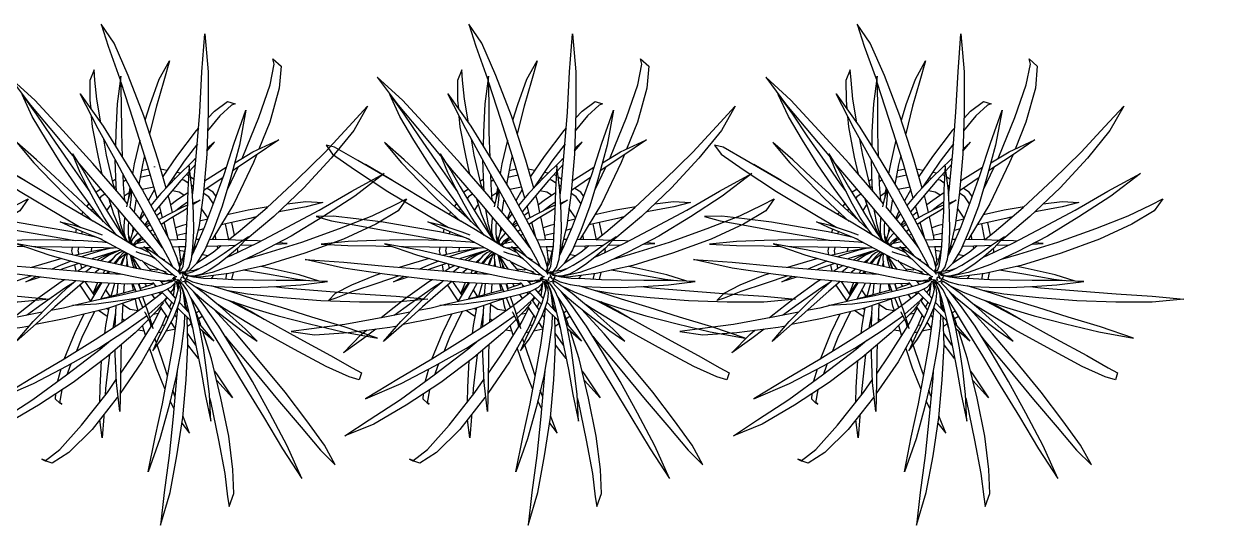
# Model space of a CAD drawing. Header units: millimetres. Extents: x 1531071 to 1560283, y -701792 to -691067.
# Drawn here: x 1547974.9 to 1548165.5, y -697051.8 to -696972.2 of the extents above; entities that cross this region are included whole.
import ezdxf

# ---------------------------------------------------------------- set-up
doc = ezdxf.new("R2010")
doc.units = ezdxf.units.MM
doc.header["$LTSCALE"] = 20
doc.header["$MEASUREMENT"] = 0
doc.linetypes.add('Dot & Dashed', pattern=[670.277762, 352.777767, -176.388884, 0, -141.111112])
doc.layers.add('OXLAR', color=6, linetype='Continuous', lineweight=5)
doc.layers.add('zelen', color=82, linetype='Continuous')

# ---------------------------------------------------------------- blocks, each defined once
blk = doc.blocks.new('z_47')
for p, q in [((0.81, 6.417), (1.156, 6.921)), ((1.156, 6.921), (0.971, 6.335)), ((-1.584, 6.665), (-1.672, 5.658)), ((-1.509, 5.66), (-1.584, 6.665)), ((0.438, 5.562), (0.81, 6.417)), ((0.971, 6.335), (0.659, 5.468)), ((-3.384, 6.003), (-3.602, 5.808)), ((-3.602, 5.808), (-3.552, 5.227)), ((-3.42, 5.86), (-3.384, 6.003)), ((-3.312, 5.308), (-3.42, 5.86)), ((-0.651, 5.947), (-0.502, 5.419)), ((-0.381, 5.461), (-0.651, 5.947)), ((-1.672, 5.658), (-1.67, 4.571)), ((-1.454, 4.588), (-1.509, 5.66)), ((-0.502, 5.419), (-0.304, 4.75)), ((-0.138, 4.796), (-0.381, 5.461)), ((0.026, 4.489), (0.438, 5.562)), ((0.614, 4.807), (0.632, 5.545)), ((0.632, 5.545), (0.728, 4.809)), ((0.659, 5.468), (0.648, 5.433)), ((1.271, 4.929), (1.319, 5.438)), ((1.319, 5.438), (1.343, 5.705)), ((1.343, 5.705), (1.455, 5.431)), ((1.455, 5.431), (1.451, 4.91)), ((2.912, 4.904), (3.575, 5.513)), ((3.575, 5.513), (3.025, 4.778)), ((-3.552, 5.227), (-3.304, 4.326)), ((-3.011, 4.449), (-3.312, 5.308)), ((0.312, 4.396), (0.629, 5.374)), ((-2.184, 4.871), (-2.382, 4.809)), ((-2.382, 4.809), (-2.287, 4.773)), ((-2.287, 4.773), (-1.98, 4.488)), ((-1.838, 4.613), (-2.184, 4.871)), ((-0.01, 4.376), (-0.138, 4.796)), ((0.613, 4.061), (0.614, 4.807)), ((0.728, 4.809), (0.766, 4.056)), ((1.709, 5.075), (1.104, 4.217)), ((1.167, 4.306), (1.271, 4.929)), ((1.237, 4.144), (1.709, 5.075)), ((1.451, 4.91), (1.427, 4.675)), ((2.167, 4.105), (2.912, 4.904)), ((3.025, 4.778), (2.33, 3.948)), ((3.246, 5.054), (2.869, 4.535)), ((2.975, 4.476), (3.246, 5.054)), ((-5.888, 4.746), (-5.521, 4.102)), ((-5.391, 4.214), (-5.888, 4.746)), ((-2.59, 3.405), (-3.011, 4.449)), ((-2.672, 4.641), (-2.498, 3.716)), ((-2.362, 3.765), (-2.672, 4.641)), ((-1.98, 4.488), (-1.655, 4.095)), ((-1.666, 4.433), (-1.838, 4.613)), ((-1.67, 4.571), (-1.636, 3.481)), ((-1.367, 3.52), (-1.454, 4.588)), ((-0.348, 3.321), (0.026, 4.489)), ((-0.304, 4.75), (-0.124, 4.02)), ((1.38, 4.202), (1.408, 4.481)), ((2.869, 4.535), (2.468, 3.934)), ((2.604, 3.848), (2.975, 4.476)), ((-4.762, 3.532), (-5.391, 4.214)), ((-3.304, 4.326), (-3.016, 3.612)), ((-1.42, 4.175), (-1.357, 4.108)), ((-0.054, 3.253), (0.312, 4.396)), ((1.104, 4.217), (0.563, 3.343)), ((0.745, 3.256), (1.237, 4.144)), ((1.229, 3.398), (1.38, 4.202)), ((-5.521, 4.102), (-4.926, 3.371)), ((-3.538, 3.861), (-2.919, 3.431)), ((-2.857, 3.536), (-3.538, 3.861)), ((-1.357, 4.108), (-0.833, 3.42)), ((0.137, 3.849), (0.28, 3.225)), ((0.592, 3.39), (0.613, 4.061)), ((0.766, 4.056), (0.774, 3.684)), ((1.01, 3.455), (1.088, 3.875)), ((1.372, 3.233), (2.167, 4.105)), ((2.33, 3.948), (1.867, 3.39)), ((2.468, 3.934), (2.032, 3.311)), ((2.196, 3.192), (2.604, 3.848)), ((-4.014, 2.8), (-4.762, 3.532)), ((-2.374, 3.252), (-2.857, 3.536)), ((-2.498, 3.716), (-2.271, 2.866)), ((-2.092, 2.939), (-2.362, 3.765)), ((-1.84, 3.792), (-1.64, 3.62)), ((-1.638, 3.555), (-1.84, 3.792)), ((-1.387, 3.753), (-1.037, 3.294)), ((-1.278, 2.523), (-1.367, 3.52)), ((2.862, 3.329), (3.387, 3.783)), ((3.387, 3.783), (2.934, 3.25)), ((4.091, 3.307), (4.703, 3.662)), ((4.703, 3.662), (4.927, 3.718)), ((4.927, 3.718), (4.756, 3.477)), ((-4.926, 3.371), (-4.204, 2.583)), ((-2.953, 3.455), (-2.872, 3.255)), ((-2.919, 3.431), (-2.317, 3.035)), ((-2.872, 3.255), (-2.351, 2.166)), ((-2.573, 3.369), (-2.59, 3.405)), ((-1.636, 3.481), (-1.546, 2.466)), ((-1.354, 3.374), (-1.305, 3.332)), ((-1.339, 3.208), (-1.188, 3.04)), ((-1.305, 3.332), (-0.837, 2.866)), ((-1.037, 3.294), (-0.559, 2.587)), ((-0.833, 3.42), (-0.473, 2.887)), ((-0.562, 2.579), (-0.348, 3.321)), ((-0.324, 2.316), (-0.054, 3.253)), ((0.008, 3.446), (0.065, 3.199)), ((0.563, 3.343), (0.065, 2.523)), ((0.065, 3.199), (0.16, 2.679)), ((0.28, 3.225), (0.329, 2.957)), ((0.301, 2.426), (0.745, 3.256)), ((0.621, 2.357), (1.372, 3.233)), ((0.758, 2.651), (0.782, 3.322)), ((0.826, 2.666), (1.01, 3.455)), ((1.125, 2.945), (1.229, 3.398)), ((1.591, 3.056), (1.78, 3.285)), ((2.032, 3.311), (1.607, 2.696)), ((1.909, 3.491), (1.63, 3.043)), ((1.706, 2.995), (1.909, 3.491)), ((1.763, 2.567), (2.196, 3.192)), ((2.373, 2.871), (2.862, 3.329)), ((2.934, 3.25), (2.464, 2.762)), ((3.165, 2.774), (4.091, 3.307)), ((3.695, 3.086), (3.889, 3.201)), ((3.889, 3.201), (3.896, 3.194)), ((4.756, 3.477), (4.175, 3.068)), ((-6.327, 2.97), (-5.545, 2.365)), ((-5.466, 2.496), (-6.327, 2.97)), ((-2.457, 3.128), (-2.173, 2.533)), ((-2.271, 2.866), (-2.045, 2.102)), ((-2.152, 3.122), (-1.572, 2.76)), ((-1.825, 2.201), (-2.092, 2.939)), ((-2.065, 2.863), (-1.589, 2.532)), ((-1.303, 2.805), (-1.21, 2.867)), ((-1.254, 2.521), (-1.171, 3.173)), ((-1.171, 3.173), (-1.134, 2.53)), ((-1.162, 3.011), (-0.951, 2.777)), ((-1.155, 2.903), (-1.099, 2.941)), ((-0.945, 2.973), (-0.835, 2.995)), ((-0.837, 2.866), (-0.423, 2.434)), ((-0.58, 3.046), (-0.418, 3.078)), ((-0.48, 2.897), (-0.47, 2.9)), ((-0.15, 2.92), (0.126, 2.865)), ((-0.104, 3.079), (0.094, 3.039)), ((0.322, 2.994), (0.348, 2.989)), ((0.567, 2.679), (0.576, 2.94)), ((0.855, 2.197), (1.591, 3.056)), ((1.63, 3.043), (1.387, 2.618)), ((1.487, 2.551), (1.706, 2.995)), ((1.909, 2.448), (2.373, 2.871)), ((3.259, 2.832), (3.695, 3.086)), ((4.175, 3.068), (3.292, 2.49)), ((-4.204, 2.583), (-3.405, 1.833)), ((-3.231, 2.063), (-4.014, 2.8)), ((-1.805, 2.469), (-1.649, 2.573)), ((-1.287, 2.617), (-1.238, 2.65)), ((-1.282, 2.564), (-1.251, 2.543)), ((-1.144, 2.712), (-1.032, 2.788)), ((-1.032, 2.788), (-0.972, 2.8)), ((-0.951, 2.777), (-0.57, 2.328)), ((-0.805, 2.833), (-0.735, 2.847)), ((-0.258, 2.545), (-0.091, 2.24)), ((-0.241, 2.602), (0.075, 2.539)), ((0.394, 2.6), (0.417, 2.469)), ((0.496, 2.791), (0.513, 2.788)), ((0.513, 2.788), (0.569, 2.75)), ((0.534, 2.254), (0.567, 2.679)), ((0.747, 2.503), (0.758, 2.651)), ((0.756, 2.626), (0.808, 2.591)), ((0.764, 2.819), (0.849, 2.762)), ((0.802, 2.568), (0.826, 2.666)), ((1.387, 2.618), (1.16, 2.24)), ((1.161, 2.554), (1.287, 2.469)), ((1.282, 2.152), (1.487, 2.551)), ((1.352, 2.003), (1.763, 2.567)), ((1.607, 2.696), (1.453, 2.485)), ((2.464, 2.762), (2.018, 2.306)), ((2.077, 2.121), (3.165, 2.774)), ((3.17, 2.777), (3.259, 2.832)), ((-6.919, 2.296), (-6.692, 1.975)), ((-6.61, 2.136), (-6.919, 2.296)), ((-5.545, 2.365), (-4.703, 1.818)), ((-4.607, 1.999), (-5.466, 2.496)), ((-4.256, 2.225), (-4.703, 2.196)), ((-3.757, 2.163), (-4.256, 2.225)), ((-1.881, 2.356), (-1.805, 2.469)), ((-1.811, 2.164), (-1.686, 2.35)), ((-1.686, 2.35), (-1.543, 2.446)), ((-1.589, 2.532), (-1.55, 2.504)), ((-1.546, 2.466), (-1.433, 1.595)), ((-1.457, 2.263), (-1.272, 2.143)), ((-1.27, 2.185), (-1.457, 2.263)), ((-1.282, 1.938), (-1.254, 2.521)), ((-1.26, 2.384), (-1.278, 2.523)), ((-1.134, 2.53), (-1.121, 1.955)), ((-1.132, 2.459), (-0.838, 2.252)), ((-1.034, 2.39), (-0.903, 2.477)), ((-0.903, 2.477), (-0.726, 2.512)), ((-0.838, 2.252), (-0.684, 2.135)), ((-0.668, 2.21), (-0.618, 2.384)), ((-0.57, 2.328), (-0.251, 1.95)), ((-0.423, 2.434), (-0.158, 2.119)), ((0.065, 2.523), (-0.34, 1.789)), ((-0.099, 1.702), (0.301, 2.426)), ((0.226, 2.292), (0.28, 1.951)), ((0.354, 2.526), (0.372, 2.27)), ((0.361, 2.54), (0.444, 2.28)), ((0.372, 2.27), (0.395, 2.079)), ((0.417, 2.469), (0.43, 2.325)), ((0.419, 2.454), (0.543, 2.371)), ((0.444, 2.28), (0.485, 2.082)), ((0.467, 2.173), (0.621, 2.357)), ((0.818, 1.888), (0.953, 2.311)), ((1.16, 2.24), (0.962, 1.905)), ((1.053, 2.427), (1.167, 2.35)), ((1.167, 2.35), (1.198, 2.305)), ((1.287, 2.469), (1.293, 2.461)), ((1.495, 2.058), (1.909, 2.448)), ((2.018, 2.306), (1.599, 1.912)), ((3.292, 2.49), (2.232, 1.853)), ((-6.692, 1.975), (-6.103, 1.623)), ((-6.004, 1.844), (-6.61, 2.136)), ((-4.703, 2.196), (-4.263, 2.089)), ((-3.761, 1.544), (-4.607, 1.999)), ((-4.263, 2.089), (-3.593, 1.961)), ((-3.593, 1.961), (-3.526, 1.946)), ((-3.257, 2.088), (-2.727, 2)), ((-2.466, 1.412), (-3.231, 2.063)), ((-2.727, 2), (-2.177, 1.877)), ((-2.351, 2.166), (-1.795, 1.246)), ((-2.045, 2.102), (-1.806, 1.457)), ((-1.589, 1.564), (-1.825, 2.201)), ((-1.669, 1.782), (-1.492, 2.048)), ((-1.293, 1.433), (-1.282, 1.938)), ((-1.127, 2.207), (-0.974, 2.1)), ((-1.125, 2.125), (-1, 2.073)), ((-1.123, 2.046), (-1.051, 1.999)), ((-1.121, 1.955), (-1.093, 1.458)), ((-1.051, 1.999), (-0.678, 1.776)), ((-1, 2.073), (-0.607, 1.874)), ((-0.974, 2.1), (-0.819, 1.981)), ((-0.726, 1.935), (-0.668, 2.21)), ((-0.47, 1.801), (-0.383, 2.107)), ((-0.43, 1.943), (-0.312, 1.853)), ((-0.035, 1.576), (0.394, 2.087)), ((0.053, 1.978), (0.061, 1.963)), ((0.061, 1.963), (0.137, 1.781)), ((0.212, 1.431), (0.855, 2.197)), ((0.632, 1.609), (0.705, 2.018)), ((0.897, 2.135), (0.93, 2.113)), ((0.93, 2.113), (1.012, 1.99)), ((1.083, 1.814), (1.282, 2.152)), ((1.091, 1.69), (1.352, 2.003)), ((1.132, 1.728), (1.495, 2.058)), ((1.599, 1.912), (1.365, 1.7)), ((1.372, 1.706), (2.077, 2.121)), ((1.377, 2.037), (1.413, 1.984)), ((1.481, 2.179), (1.536, 2.097)), ((1.636, 1.947), (1.677, 1.885)), ((-6.103, 1.623), (-5.25, 1.226)), ((-5.146, 1.51), (-6.004, 1.844)), ((-4.703, 1.818), (-3.869, 1.311)), ((-3.405, 1.833), (-2.655, 1.194)), ((-2.94, 1.816), (-2.774, 1.779)), ((-2.774, 1.779), (-2.015, 1.611)), ((-2.365, 1.331), (-2.296, 1.673)), ((-2.219, 1.214), (-2.135, 1.637)), ((-2.198, 1.882), (-2.188, 1.896)), ((-1.66, 1.757), (-1.447, 1.704)), ((-1.433, 1.595), (-1.279, 0.935)), ((-1.102, 1.618), (-0.993, 1.59)), ((-0.993, 1.59), (-0.813, 1.532)), ((-0.864, 1.288), (-0.751, 1.82)), ((-0.678, 1.776), (-0.43, 1.618)), ((-0.34, 1.789), (-0.658, 1.186)), ((-0.619, 1.271), (-0.507, 1.667)), ((-0.607, 1.874), (-0.364, 1.744)), ((-0.413, 1.107), (-0.099, 1.702)), ((-0.312, 1.853), (-0.307, 1.849)), ((-0.145, 1.615), (-0.051, 1.555)), ((-0.115, 1.672), (-0.025, 1.589)), ((-0.084, 1.731), (0.001, 1.619)), ((0.012, 1.905), (0.121, 1.762)), ((0.434, 1.565), (0.426, 1.686)), ((0.534, 1.815), (0.541, 1.779)), ((0.537, 1.29), (0.632, 1.609)), ((0.541, 1.779), (0.554, 1.578)), ((0.603, 1.368), (0.818, 1.888)), ((0.785, 1.627), (0.647, 1.403)), ((0.962, 1.905), (0.785, 1.627)), ((0.843, 1.456), (1.132, 1.728)), ((0.906, 1.534), (1.083, 1.814)), ((0.982, 1.477), (1.364, 1.702)), ((1.158, 1.771), (1.166, 1.76)), ((1.513, 1.834), (1.535, 1.802)), ((1.904, 1.604), (1.607, 1.508)), ((2.232, 1.853), (1.694, 1.536)), ((1.794, 1.595), (1.799, 1.57)), ((2.235, 1.688), (1.904, 1.604)), ((1.916, 1.534), (2.235, 1.688)), ((2.662, 1.551), (3.419, 1.677)), ((3.419, 1.677), (4.135, 1.768)), ((4.184, 1.607), (3.466, 1.473)), ((4.135, 1.768), (4.739, 1.835)), ((4.783, 1.715), (4.184, 1.607)), ((4.739, 1.835), (5.193, 1.83)), ((5.193, 1.83), (4.783, 1.715)), ((-4.15, 1.149), (-5.146, 1.51)), ((-3.869, 1.311), (-3.075, 0.891)), ((-2.978, 1.13), (-3.761, 1.544)), ((-2.735, 1.296), (-2.454, 0.994)), ((-2.394, 1.07), (-2.735, 1.296)), ((-2.211, 1.208), (-2.466, 1.412)), ((-1.883, 1.215), (-1.856, 1.348)), ((-1.806, 1.457), (-1.584, 0.943)), ((-1.368, 1.056), (-1.589, 1.564)), ((-1.56, 1.5), (-1.402, 1.46)), ((-1.27, 1.018), (-1.293, 1.433)), ((-1.093, 1.458), (-1.07, 1.047)), ((-1.089, 1.382), (-1.078, 1.379)), ((-1.078, 1.379), (-0.857, 1.323)), ((-0.874, 1.213), (-0.864, 1.288)), ((-0.624, 1.252), (-0.619, 1.271)), ((-0.568, 1.453), (-0.524, 1.439)), ((-0.47, 1.004), (-0.035, 1.576)), ((-0.306, 0.843), (0.212, 1.431)), ((-0.281, 1.357), (-0.22, 1.332)), ((-0.216, 1.481), (-0.142, 1.435)), ((0.073, 1.274), (0.183, 1.172)), ((0.078, 1.28), (0.097, 1.266)), ((0.179, 1.394), (0.193, 1.384)), ((0.193, 1.384), (0.312, 1.258)), ((0.217, 1.007), (0.982, 1.477)), ((0.276, 1.508), (0.319, 1.43)), ((0.319, 1.559), (0.33, 1.395)), ((0.319, 1.43), (0.383, 1.235)), ((0.368, 1.175), (0.424, 1.318)), ((0.407, 1.19), (0.427, 1.277)), ((0.424, 1.318), (0.43, 1.352)), ((0.427, 1.277), (0.432, 1.402)), ((0.432, 1.402), (0.434, 1.565)), ((0.523, 1.286), (0.479, 1.196)), ((0.59, 1.323), (0.485, 1.21)), ((0.485, 1.21), (0.537, 1.29)), ((0.552, 1.414), (0.523, 1.286)), ((0.533, 1.261), (0.603, 1.368)), ((0.647, 1.403), (0.534, 1.244)), ((0.554, 1.578), (0.552, 1.414)), ((0.744, 1.33), (0.906, 1.534)), ((1.128, 1.221), (1.356, 1.305)), ((1.341, 1.423), (1.132, 1.347)), ((1.303, 1.285), (1.927, 1.422)), ((1.607, 1.508), (1.341, 1.423)), ((1.347, 1.302), (1.349, 1.295)), ((1.356, 1.305), (1.619, 1.414)), ((1.619, 1.414), (1.916, 1.534)), ((1.658, 1.429), (1.671, 1.366)), ((1.814, 1.493), (1.832, 1.401)), ((1.927, 1.422), (2.662, 1.551)), ((2.694, 1.344), (1.944, 1.213)), ((3.466, 1.473), (2.694, 1.344)), ((-5.25, 1.226), (-4.23, 0.856)), ((-3.119, 0.831), (-4.15, 1.149)), ((-3.761, 1.116), (-3.538, 1.135)), ((-3.469, 1.099), (-3.761, 1.116)), ((-3.066, 1.177), (-2.978, 1.184)), ((-2.978, 1.184), (-2.641, 1.195)), ((-2.282, 0.799), (-2.978, 1.13)), ((-2.849, 1.069), (-2.517, 1.062)), ((-2.584, 1.196), (-2.208, 1.208)), ((-2.454, 0.994), (-2.177, 0.755)), ((-2.435, 0.978), (-2.446, 0.923)), ((-2.099, 0.857), (-2.394, 1.07)), ((-2.38, 1.06), (-2.219, 1.057)), ((-2.219, 1.057), (-1.625, 1.038)), ((-2.208, 1.208), (-1.703, 1.219)), ((-2.015, 1.05), (-1.804, 0.88)), ((-1.929, 0.981), (-1.916, 1.047)), ((-1.795, 1.246), (-1.773, 1.217)), ((-1.635, 1.038), (-1.612, 1.009)), ((-1.44, 1.222), (-1.346, 1.221)), ((-1.243, 0.787), (-1.368, 1.056)), ((-1.357, 1.032), (-1.301, 1.031)), ((-1.348, 1.032), (-1.27, 0.912)), ((-1.231, 0.698), (-1.27, 1.018)), ((-1.079, 1.216), (-0.855, 1.212)), ((-1.07, 1.047), (-1.032, 0.729)), ((-1.067, 1.027), (-0.889, 1.024)), ((-1.061, 0.97), (-0.962, 0.578)), ((-0.897, 1.024), (-0.94, 0.672)), ((-0.889, 1.024), (-0.728, 1.018)), ((-0.855, 1.212), (-0.648, 1.205)), ((-0.658, 1.186), (-0.848, 0.734)), ((-0.649, 0.677), (-0.413, 1.107)), ((-0.621, 1.263), (-0.618, 1.262)), ((-0.366, 1.197), (-0.36, 1.195)), ((-0.366, 1.196), (-0.34, 1.195)), ((-0.34, 1.195), (-0.326, 1.193)), ((0.026, 1.036), (-0.263, 0.854)), ((-0.186, 0.796), (0.026, 1.036)), ((-0.165, 1.003), (-0.028, 1.002)), ((-0.089, 0.889), (0.073, 0.961)), ((-0.028, 1.159), (0.031, 1.152)), ((-0.004, 1.001), (0.164, 0.994)), ((0.031, 1.152), (0.242, 1.104)), ((0.033, 1.228), (0.115, 1.193)), ((0.073, 0.961), (0.201, 1.007)), ((0.097, 1.266), (0.235, 1.165)), ((0.115, 1.193), (0.211, 1.111)), ((0.183, 1.172), (0.218, 1.11)), ((0.201, 1.007), (0.242, 1.022)), ((0.232, 0.725), (1.164, 1.225)), ((0.235, 1.165), (0.301, 1.093)), ((0.242, 1.104), (0.284, 1.053)), ((0.292, 1.088), (0.27, 1.07)), ((0.284, 1.053), (0.283, 1.047)), ((0.292, 1.088), (0.292, 1.104)), ((0.301, 1.093), (0.292, 1.088)), ((0.295, 1.055), (0.301, 1.093)), ((0.333, 1.1), (0.296, 1.055)), ((0.312, 1.258), (0.359, 1.163)), ((0.322, 1.077), (0.329, 1.075)), ((0.359, 1.163), (0.333, 1.1)), ((0.333, 1.102), (0.351, 1.089)), ((0.354, 1.124), (0.34, 1.115)), ((0.353, 1.123), (0.388, 1.121)), ((0.383, 1.235), (0.354, 1.124)), ((0.359, 1.145), (0.417, 1.13)), ((0.371, 1.142), (0.407, 1.19)), ((0.419, 1.147), (0.371, 1.142)), ((0.371, 1.122), (0.388, 1.112)), ((0.388, 1.121), (0.393, 1.136)), ((0.479, 1.196), (0.419, 1.147)), ((0.444, 1.146), (0.474, 1.193)), ((0.534, 1.244), (0.45, 1.154)), ((0.45, 1.154), (0.453, 1.152)), ((0.75, 1.002), (0.885, 0.988)), ((0.826, 0.994), (1.091, 1.001)), ((0.842, 0.994), (0.882, 0.988)), ((0.885, 0.988), (1.149, 0.933)), ((0.89, 0.987), (1.403, 0.902)), ((0.992, 1.133), (1.121, 1.149)), ((1.091, 1.001), (1.589, 1.005)), ((1.121, 1.149), (1.619, 1.189)), ((1.164, 1.225), (1.209, 1.251)), ((1.407, 1.003), (1.423, 0.923)), ((1.589, 1.005), (2.196, 1.021)), ((1.619, 1.189), (2.219, 1.205)), ((1.759, 0.923), (1.742, 1.009)), ((1.944, 1.213), (1.826, 1.195)), ((1.872, 1.202), (1.873, 1.196)), ((1.927, 0.923), (1.909, 1.013)), ((2.196, 1.021), (2.882, 1.029)), ((2.219, 1.205), (2.894, 1.214)), ((2.46, 0.934), (3.382, 1.105)), ((3.382, 1.105), (2.511, 0.805)), ((2.882, 1.029), (2.992, 1.032)), ((2.894, 1.214), (3.614, 1.196)), ((3.612, 1.049), (3.187, 1.038)), ((4.35, 1.06), (3.612, 1.049)), ((3.614, 1.196), (4.346, 1.171)), ((4.346, 1.171), (5.058, 1.101)), ((5.058, 1.101), (4.35, 1.06)), ((-4.23, 0.856), (-3.177, 0.532)), ((-2.696, 0.711), (-3.119, 0.831)), ((-3.075, 0.891), (-2.369, 0.556)), ((-2.446, 0.923), (-2.435, 0.872)), ((-2.17, 0.749), (-2.282, 0.799)), ((-2.258, 0.824), (-2.25, 0.785)), ((-2.177, 0.755), (-1.929, 0.555)), ((-1.832, 0.684), (-2.099, 0.857)), ((-1.605, 0.539), (-1.832, 0.684)), ((-1.804, 0.88), (-1.364, 0.588)), ((-1.667, 0.79), (-1.577, 0.807)), ((-1.584, 0.943), (-1.364, 0.587)), ((-1.577, 0.807), (-1.507, 0.819)), ((-1.279, 0.935), (-1.251, 0.864)), ((-1.251, 0.864), (-1.276, 0.86)), ((-1.159, 0.481), (-1.231, 0.698)), ((-1.043, 0.901), (-0.909, 0.925)), ((-1.032, 0.729), (-1, 0.507)), ((-0.992, 0.695), (-0.935, 0.705)), ((-0.94, 0.672), (-0.906, 0.531)), ((-0.848, 0.734), (-0.925, 0.464)), ((-0.742, 0.489), (-0.649, 0.677)), ((-0.488, 0.684), (-0.675, 0.547)), ((-0.42, 0.735), (-0.52, 0.682)), ((-0.52, 0.682), (-0.478, 0.691)), ((-0.263, 0.854), (-0.488, 0.684)), ((-0.385, 0.608), (-0.186, 0.796)), ((-0.361, 0.779), (-0.306, 0.843)), ((-0.32, 0.826), (-0.291, 0.832)), ((-0.291, 0.697), (-0.186, 0.761)), ((-0.277, 0.709), (-0.211, 0.746)), ((-0.24, 0.745), (-0.079, 0.793)), ((-0.112, 0.879), (-0.089, 0.889)), ((-0.079, 0.793), (0.086, 0.841)), ((0.046, 0.631), (0.085, 0.675)), ((0.086, 0.841), (0.212, 0.887)), ((0.097, 0.658), (0.232, 0.725)), ((0.138, 0.479), (0.295, 0.705)), ((0.212, 0.887), (0.234, 0.895)), ((0.221, 0.467), (0.342, 0.756)), ((0.295, 0.705), (0.33, 0.777)), ((0.296, 0.47), (0.346, 0.666)), ((0.342, 0.756), (0.341, 0.783)), ((0.346, 0.666), (0.377, 0.803)), ((0.372, 0.8), (0.374, 0.79)), ((0.474, 0.75), (0.455, 0.844)), ((0.46, 0.571), (0.474, 0.75)), ((0.465, 0.85), (0.537, 0.776)), ((0.465, 0.642), (0.488, 0.543)), ((0.49, 0.863), (0.707, 0.685)), ((0.53, 0.884), (0.563, 0.872)), ((0.537, 0.889), (0.579, 0.86)), ((0.537, 0.776), (0.621, 0.541)), ((0.552, 0.737), (0.579, 0.705)), ((0.579, 0.86), (0.663, 0.774)), ((0.579, 0.705), (0.642, 0.545)), ((0.583, 0.913), (0.675, 0.869)), ((0.624, 0.935), (0.693, 0.922)), ((0.632, 0.939), (0.812, 0.895)), ((0.663, 0.774), (0.77, 0.649)), ((0.675, 0.869), (0.781, 0.785)), ((0.693, 0.922), (0.94, 0.803)), ((0.707, 0.685), (0.788, 0.576)), ((0.77, 0.649), (0.819, 0.583)), ((0.779, 0.903), (1.142, 0.743)), ((0.781, 0.785), (0.888, 0.661)), ((0.812, 0.895), (1.059, 0.817)), ((0.842, 0.713), (0.971, 0.615)), ((0.863, 0.593), (1.617, 0.747)), ((0.888, 0.661), (0.928, 0.606)), ((0.916, 0.843), (1.171, 0.781)), ((0.94, 0.803), (1.171, 0.656)), ((1.059, 0.817), (1.375, 0.717)), ((1.142, 0.743), (1.267, 0.675)), ((1.149, 0.933), (1.462, 0.834)), ((1.375, 0.717), (1.41, 0.704)), ((1.377, 0.698), (1.381, 0.715)), ((1.403, 0.902), (1.858, 0.8)), ((1.423, 0.923), (1.418, 0.899)), ((1.462, 0.834), (1.674, 0.759)), ((1.617, 0.747), (2.46, 0.934)), ((2.511, 0.805), (1.692, 0.577)), ((1.74, 0.827), (1.759, 0.923)), ((1.904, 0.811), (1.927, 0.923)), ((1.958, 0.651), (2.235, 0.536)), ((2.199, 0.718), (2.884, 0.518)), ((5.482, 0.692), (4.46, 0.621)), ((4.464, 0.465), (5.482, 0.692)), ((-4.077, 0.285), (-3.285, 0.464)), ((-3.285, 0.464), (-3.075, 0.51)), ((-3.244, 0.3), (-2.603, 0.406)), ((-3.177, 0.532), (-2.215, 0.322)), ((-2.369, 0.556), (-1.777, 0.345)), ((-2.331, 0.347), (-2.293, 0.158)), ((-2.215, 0.322), (-1.466, 0.226)), ((-1.929, 0.555), (-1.7, 0.408)), ((-1.777, 0.345), (-1.336, 0.247)), ((-1.7, 0.408), (-1.503, 0.304)), ((-1.409, 0.435), (-1.605, 0.539)), ((-1.42, 0.441), (-1.293, 0.396)), ((-1.413, 0.621), (-1.387, 0.625)), ((-1.256, 0.361), (-1.409, 0.435)), ((-1.364, 0.587), (-1.171, 0.388)), ((-1.293, 0.396), (-1.116, 0.375)), ((-1.135, 0.33), (-1.256, 0.361)), ((-1.171, 0.388), (-1.015, 0.352)), ((-1.073, 0.367), (-1.159, 0.481)), ((-1.051, 0.343), (-1.135, 0.33)), ((-1.087, 0.29), (-1.051, 0.343)), ((-0.974, 0.36), (-1.073, 0.367)), ((-1.066, 0.266), (-1.041, 0.358)), ((-1.062, 0.285), (-0.945, 0.348)), ((-1.052, 0.319), (-1.028, 0.314)), ((-1.028, 0.314), (-1.007, 0.357)), ((-1.015, 0.352), (-0.998, 0.362)), ((-1, 0.507), (-0.953, 0.388)), ((-0.981, 0.36), (-0.977, 0.33)), ((-0.895, 0.374), (-0.974, 0.36)), ((-0.972, 0.333), (-0.97, 0.337)), ((-0.931, 0.4), (-0.965, 0.418)), ((-0.962, 0.578), (-0.913, 0.506)), ((-0.953, 0.388), (-0.931, 0.4)), ((-0.953, 0.388), (-0.895, 0.374)), ((-0.933, 0.401), (-0.898, 0.413)), ((-0.897, 0.357), (-0.931, 0.307)), ((-0.925, 0.464), (-0.884, 0.387)), ((-0.919, 0.515), (-0.913, 0.508)), ((-0.909, 0.367), (-0.898, 0.373)), ((-0.807, 0.434), (-0.897, 0.357)), ((-0.897, 0.374), (-0.877, 0.385)), ((-0.884, 0.387), (-0.867, 0.382)), ((-0.675, 0.547), (-0.807, 0.434)), ((-0.766, 0.264), (-0.676, 0.341)), ((-0.676, 0.341), (-0.544, 0.453)), ((-0.615, 0.295), (-0.462, 0.389)), ((-0.606, 0.296), (-0.267, 0.364)), ((-0.565, 0.356), (-0.408, 0.407)), ((-0.544, 0.453), (-0.385, 0.608)), ((-0.408, 0.407), (0.048, 0.633)), ((-0.352, 0.435), (-0.318, 0.409)), ((-0.318, 0.409), (-0.125, 0.434)), ((-0.267, 0.364), (0.231, 0.456)), ((-0.171, 0.381), (0.046, 0.631)), ((0.097, 0.431), (0.138, 0.479)), ((0.213, 0.453), (0.221, 0.467)), ((0.231, 0.456), (0.863, 0.593)), ((0.244, 0.459), (0.267, 0.576)), ((0.965, 0.382), (0.341, 0.247)), ((0.443, 0.502), (0.46, 0.571)), ((0.488, 0.543), (0.492, 0.513)), ((1.256, 0.34), (0.607, 0.305)), ((0.671, 0.318), (0.673, 0.308)), ((0.728, 0.331), (0.736, 0.312)), ((0.77, 0.34), (0.787, 0.314)), ((0.938, 0.376), (0.976, 0.325)), ((0.964, 0.382), (1.005, 0.326)), ((1.692, 0.577), (0.965, 0.382)), ((1.061, 0.407), (1.104, 0.332)), ((1.193, 0.443), (1.316, 0.345)), ((2.268, 0.423), (1.256, 0.34)), ((1.307, 0.344), (1.309, 0.351)), ((1.391, 0.496), (1.557, 0.364)), ((1.527, 0.532), (1.644, 0.469)), ((1.644, 0.469), (1.776, 0.382)), ((1.665, 0.454), (1.69, 0.576)), ((1.738, 0.589), (1.745, 0.587)), ((1.745, 0.587), (2.17, 0.44)), ((1.82, 0.386), (1.853, 0.55)), ((2.17, 0.44), (2.227, 0.419)), ((2.235, 0.536), (2.459, 0.438)), ((3.363, 0.511), (2.268, 0.423)), ((2.884, 0.518), (2.995, 0.481)), ((4.46, 0.621), (3.363, 0.511)), ((3.382, 0.305), (4.464, 0.465)), ((3.624, 0.274), (3.485, 0.32)), ((-4.83, 0.113), (-4.124, 0.138)), ((-4.119, 0.018), (-4.83, 0.113)), ((-4.712, 0.088), (-4.69, 0.095)), ((-4.673, 0.092), (-4.712, 0.088)), ((-4.605, 0.121), (-4.077, 0.285)), ((-4.335, 0.13), (-4.037, 0.164)), ((-4.124, 0.138), (-3.468, 0.136)), ((-3.457, -0.024), (-4.119, 0.018)), ((-4.037, 0.164), (-3.244, 0.3)), ((-3.468, 0.136), (-2.874, 0.148)), ((-2.874, 0.148), (-2.351, 0.155)), ((-2.351, 0.155), (-1.907, 0.176)), ((-2.156, 0.314), (-2.127, 0.166)), ((-1.907, 0.176), (-1.548, 0.192)), ((-1.524, 0.032), (-1.88, -0.023)), ((-1.806, 0.269), (-1.748, 0.183)), ((-1.279, 0.002), (-1.646, -0.169)), ((-1.548, 0.192), (-1.282, 0.22)), ((-1.263, 0.101), (-1.524, 0.032)), ((-1.503, 0.304), (-1.329, 0.256)), ((-1.469, 0.2), (-1.42, 0.207)), ((-1.466, 0.226), (-1.285, 0.239)), ((-1.42, 0.207), (-1.225, 0.253)), ((-1.38, -0.068), (-1.226, 0.038)), ((-1.336, 0.247), (-1.248, 0.254)), ((-1.329, 0.256), (-1.19, 0.252)), ((-1.282, 0.22), (-1.115, 0.262)), ((-1.265, 0.011), (-1.279, 0.002)), ((-1.101, 0.182), (-1.263, 0.101)), ((-1.226, 0.038), (-1.115, 0.109)), ((-1.19, 0.252), (-1.087, 0.29)), ((-1.171, 0.259), (-1.066, 0.266)), ((-1.062, 0.072), (-1.147, -0.018)), ((-1.115, 0.262), (-1.101, 0.182)), ((-1.115, 0.109), (-1.062, 0.072)), ((-1.112, 0.107), (-1.062, 0.138)), ((-1.112, -0.111), (-1.001, 0.041)), ((-1.062, 0.138), (-1.107, 0.219)), ((-1.103, 0.102), (-1.091, 0.113)), ((-1.078, 0.168), (-1.044, 0.181)), ((-1.073, 0.079), (-1.042, 0.111)), ((-1.042, 0.111), (-0.945, 0.082)), ((-0.991, 0.283), (-1.037, 0.188)), ((-1.037, 0.188), (-1.015, 0.217)), ((-0.938, 0.023), (-1.016, -0.179)), ((-1.015, 0.217), (-0.979, 0.221)), ((-1.001, 0.041), (-0.923, 0.054)), ((-0.923, 0.054), (-0.995, -0.092)), ((-0.987, 0.292), (-0.991, 0.283)), ((-0.979, 0.221), (-0.95, 0.198)), ((-0.945, 0.082), (-0.97, 0.046)), ((-0.945, 0.162), (-0.966, 0.133)), ((-0.966, 0.133), (-0.827, 0.156)), ((-0.955, 0.085), (-0.845, 0.153)), ((-0.95, 0.198), (-0.945, 0.162)), ((-0.94, 0.051), (-0.933, 0.072)), ((-0.933, 0.072), (-0.831, 0.106)), ((-0.933, -0.056), (-0.88, 0.043)), ((-0.931, 0.307), (-0.922, 0.292)), ((-0.927, 0.044), (-0.85, 0.088)), ((-0.88, 0.043), (-0.845, 0.096)), ((-0.845, 0.096), (-0.878, 0.022)), ((-0.878, -0.041), (-0.848, 0.086)), ((-0.878, 0.022), (-0.877, -0.093)), ((-0.831, 0.106), (-0.874, -0.104)), ((-0.852, 0.099), (-0.843, 0.12)), ((-0.843, 0.237), (-0.825, 0.233)), ((-0.827, 0.156), (-0.802, 0.162)), ((-0.825, 0.233), (-0.766, 0.264)), ((-0.809, 0.109), (-0.796, 0.122)), ((-0.756, -0.268), (-0.809, 0.109)), ((-0.805, 0.174), (-0.796, 0.231)), ((-0.708, 0.111), (-0.805, 0.174)), ((-0.796, 0.231), (-0.783, 0.16)), ((-0.786, 0.189), (-0.748, 0.212)), ((-0.784, 0.167), (-0.77, 0.171)), ((-0.784, 0.057), (-0.68, -0.046)), ((-0.775, 0.155), (-0.762, 0.203)), ((-0.775, 0.049), (-0.744, -0.096)), ((-0.762, 0.203), (-0.735, 0.128)), ((-0.753, 0.181), (-0.74, 0.198)), ((-0.751, 0.172), (-0.739, 0.196)), ((-0.747, 0.28), (-0.606, 0.296)), ((-0.744, 0.28), (-0.744, 0.282)), ((-0.724, 0.3), (-0.69, 0.286)), ((-0.51, 0.13), (-0.712, 0.151)), ((-0.506, 0.042), (-0.708, 0.111)), ((-0.704, 0.15), (-0.68, 0.101)), ((-0.68, 0.148), (-0.607, 0.076)), ((-0.624, 0.142), (-0.589, 0.116)), ((-0.589, 0.116), (-0.432, 0.094)), ((-0.152, 0.156), (-0.51, 0.13)), ((-0.199, -0.051), (-0.506, 0.042)), ((-0.485, 0.035), (-0.391, 0.139)), ((-0.304, -0.019), (-0.209, 0.084)), ((-0.286, -0.024), (-0.266, 0.008)), ((-0.239, 0.051), (0.113, -0.074)), ((-0.237, 0.05), (-0.231, 0.06)), ((-0.227, 0.065), (-0.183, 0.058)), ((-0.183, 0.058), (0.469, 0.04)), ((0.341, 0.247), (-0.152, 0.156)), ((-0.051, -0.016), (-0.017, 0.034)), ((-0.017, 0.034), (-0.006, 0.054)), ((0.111, -0.124), (0.166, 0.049)), ((0.117, -0.075), (0.15, 0.049)), ((0.231, -0.152), (0.307, 0.039)), ((0.298, -0.124), (0.333, 0.044)), ((0.307, 0.039), (0.308, 0.045)), ((0.469, 0.04), (1.316, 0.086)), ((0.543, 0.044), (0.564, -0.195)), ((0.719, 0.054), (0.745, -0.244)), ((0.806, 0.059), (0.899, -0.285)), ((1.16, -0.352), (0.938, 0.066)), ((1.144, 0.077), (1.439, -0.412)), ((1.151, 0.065), (1.16, 0.078)), ((1.169, 0.078), (1.182, 0.058)), ((1.182, 0.058), (1.364, -0.204)), ((1.251, 0.067), (1.243, 0.082)), ((1.364, -0.204), (1.251, 0.067)), ((1.316, 0.086), (2.312, 0.168)), ((1.339, -0.247), (1.576, 0.107)), ((1.433, -0.403), (1.713, 0.015)), ((1.603, 0.11), (1.904, -0.149)), ((2.041, -0.047), (1.836, 0.129)), ((1.905, 0.069), (2.089, -0.051)), ((2.127, 0.152), (2.213, 0.096)), ((2.213, 0.096), (2.826, -0.337)), ((2.312, 0.168), (3.382, 0.305)), ((2.764, 0.226), (3.147, 0.099)), ((3.147, 0.099), (2.875, 0.24)), ((2.992, 0.255), (3.59, 0.058)), ((3.59, 0.058), (4.23, -0.157)), ((4.246, 0.02), (3.624, 0.274)), ((4.677, -0.196), (4.246, 0.02)), ((-6.638, -0.276), (-7.479, -0.359)), ((-5.684, -0.218), (-6.638, -0.276)), ((-4.678, -0.134), (-5.684, -0.218)), ((-3.686, -0.055), (-4.678, -0.134)), ((-3.416, -0.026), (-3.686, -0.055)), ((-3.642, -0.322), (-2.715, -0.223)), ((-2.855, -0.052), (-3.457, -0.024)), ((-2.884, -0.357), (-2.255, -0.155)), ((-2.327, -0.045), (-2.855, -0.052)), ((-2.715, -0.223), (-2.16, -0.126)), ((-1.88, -0.023), (-2.327, -0.045)), ((-2.255, -0.155), (-1.753, -0.004)), ((-1.646, -0.169), (-2.15, -0.371)), ((-1.794, -0.391), (-1.573, -0.208)), ((-1.444, -0.303), (-1.666, -0.487)), ((-1.573, -0.208), (-1.38, -0.068)), ((-1.57, -0.525), (-1.283, -0.151)), ((-1.276, -0.144), (-1.444, -0.303)), ((-1.201, -0.303), (-1.38, -0.589)), ((-1.147, -0.018), (-1.276, -0.144)), ((-1.228, -0.361), (-1.112, -0.111)), ((-1.093, -0.639), (-1.047, -0.254)), ((-0.995, -0.092), (-1.073, -0.338)), ((-1.016, -0.179), (-1.053, -0.548)), ((-1.047, -0.254), (-0.977, -0.054)), ((-0.95, -0.197), (-0.933, -0.056)), ((-0.93, -0.379), (-0.95, -0.197)), ((-0.877, -0.093), (-0.838, -0.25)), ((-0.838, -0.25), (-0.773, -0.461)), ((-0.813, -0.331), (-0.597, -0.089)), ((-0.762, -0.488), (-0.439, -0.167)), ((-0.744, -0.096), (-0.677, -0.179)), ((-0.697, -0.153), (-0.686, -0.189)), ((-0.68, -0.046), (-0.473, -0.153)), ((-0.589, -0.317), (-0.53, -0.394)), ((-0.576, -0.304), (-0.506, -0.391)), ((-0.473, -0.153), (-0.168, -0.245)), ((-0.462, -0.19), (-0.451, -0.2)), ((-0.451, -0.2), (-0.013, -0.535)), ((-0.439, -0.167), (-0.436, -0.164)), ((-0.418, -0.225), (-0.388, -0.179)), ((-0.265, -0.343), (-0.195, -0.237)), ((0.204, -0.146), (-0.199, -0.051)), ((-0.168, -0.245), (0.231, -0.339)), ((-0.025, -0.526), (0.055, -0.297)), ((0.113, -0.074), (0.126, -0.078)), ((0.698, -0.26), (0.204, -0.146)), ((0.247, -0.11), (1.031, -0.32)), ((1.271, -0.374), (0.698, -0.26)), ((0.901, -0.285), (0.93, -0.266)), ((0.93, -0.266), (1.033, -0.112)), ((1.904, -0.149), (2.378, -0.559)), ((2.483, -0.474), (2.041, -0.047)), ((2.089, -0.051), (2.713, -0.491)), ((4.23, -0.157), (4.671, -0.331)), ((4.863, -0.396), (4.677, -0.196)), ((-7.479, -0.359), (-6.642, -0.438)), ((-6.642, -0.438), (-5.676, -0.434)), ((-5.676, -0.434), (-4.651, -0.403)), ((-4.651, -0.403), (-3.642, -0.322)), ((-4.415, -0.831), (-3.614, -0.577)), ((-3.614, -0.577), (-2.884, -0.357)), ((-2.786, -0.575), (-3.524, -0.798)), ((-2.255, -0.413), (-3.169, -0.899)), ((-3.008, -1.168), (-2.108, -0.618)), ((-2.15, -0.371), (-2.786, -0.575)), ((-2.784, -0.677), (-2.343, -0.433)), ((-2.422, -1.271), (-1.826, -0.62)), ((-2.332, -0.858), (-2.051, -0.605)), ((-2.217, -0.392), (-2.255, -0.413)), ((-2.108, -0.618), (-1.928, -0.502)), ((-2.051, -0.605), (-1.794, -0.391)), ((-1.957, -1.076), (-1.57, -0.525)), ((-1.666, -0.487), (-1.925, -0.702)), ((-1.826, -0.62), (-1.825, -0.619)), ((-1.38, -0.589), (-1.724, -1.165)), ((-1.468, -1.011), (-1.32, -0.627)), ((-1.348, -0.706), (-1.228, -0.361)), ((-1.258, -0.393), (-1.243, -0.403)), ((-1.213, -0.93), (-0.864, -0.59)), ((-1.162, -0.714), (-0.923, -0.455)), ((-1.073, -0.338), (-1.154, -0.68)), ((-1.129, -0.677), (-1.077, -0.509)), ((-1.053, -0.548), (-1.052, -0.594)), ((-0.864, -0.588), (-0.93, -0.379)), ((-0.923, -0.455), (-0.91, -0.44)), ((-0.833, -0.95), (-0.873, -0.599)), ((-0.763, -0.836), (-0.864, -0.588)), ((-0.773, -0.461), (-0.671, -0.71)), ((-0.708, -0.436), (-0.652, -0.57)), ((-0.7, -0.639), (-0.518, -0.376)), ((-0.611, -0.85), (-0.406, -0.555)), ((-0.506, -0.391), (-0.101, -0.756)), ((-0.493, -0.442), (-0.328, -0.657)), ((-0.428, -0.586), (-0.245, -0.948)), ((-0.069, -0.653), (-0.035, -0.556)), ((-0.013, -0.535), (0.582, -0.959)), ((0.053, -0.582), (0.162, -0.323)), ((0.161, -0.326), (0.992, -0.604)), ((0.174, -0.668), (0.211, -0.544)), ((0.179, -0.671), (0.385, -0.631)), ((0.211, -0.544), (0.25, -0.356)), ((0.231, -0.339), (0.716, -0.414)), ((0.385, -0.631), (0.587, -0.495)), ((0.585, -0.468), (0.607, -0.976)), ((0.716, -0.414), (1.282, -0.489)), ((0.766, -0.528), (0.791, -1.093)), ((0.956, -0.591), (1.037, -1.054)), ((0.964, -0.64), (1.012, -0.608)), ((0.992, -0.604), (2.086, -0.87)), ((1.031, -0.32), (1.16, -0.352)), ((1.917, -0.522), (1.271, -0.374)), ((1.282, -0.489), (1.917, -0.522)), ((1.846, -0.519), (2.148, -0.592)), ((2.148, -0.592), (2.488, -0.66)), ((2.378, -0.559), (2.875, -1.015)), ((2.951, -0.947), (2.483, -0.474)), ((2.713, -0.491), (3.127, -0.788)), ((2.826, -0.337), (3.43, -0.816)), ((4.671, -0.331), (4.863, -0.396)), ((-5.271, -1.09), (-4.415, -0.831)), ((-3.524, -0.798), (-4.35, -1.01)), ((-3.169, -0.899), (-4.094, -1.412)), ((-3.157, -0.892), (-2.784, -0.677)), ((-2.647, -1.14), (-2.332, -0.858)), ((-2.233, -0.937), (-2.573, -1.2)), ((-1.925, -0.702), (-2.233, -0.937)), ((-1.516, -0.816), (-1.418, -0.882)), ((-1.449, -1.137), (-1.348, -0.706)), ((-1.431, -0.674), (-1.357, -0.724)), ((-1.154, -0.68), (-1.256, -1.114)), ((-1.238, -1.041), (-1.201, -0.919)), ((-1.146, -0.865), (-1.117, -0.884)), ((-1.139, -1.584), (-1.116, -0.836)), ((-1.047, -0.768), (-1.039, -1.055)), ((-0.868, -0.637), (-0.842, -0.643)), ((-0.845, -0.847), (-0.792, -0.769)), ((-0.748, -1.576), (-0.833, -0.95)), ((-0.619, -1.108), (-0.763, -0.836)), ((-0.671, -0.71), (-0.544, -1.008)), ((-0.563, -0.781), (-0.432, -1.095)), ((-0.35, -0.74), (-0.259, -0.759)), ((-0.328, -0.657), (-0.133, -0.856)), ((-0.259, -0.759), (-0.234, -0.754)), ((-0.245, -0.948), (-0.189, -1.037)), ((-0.218, -1.13), (-0.069, -0.653)), ((0.001, -0.704), (-0.218, -1.13)), ((-0.096, -0.893), (0.256, -1.252)), ((0.499, -1.187), (-0.047, -0.797)), ((0.007, -0.691), (0.001, -0.704)), ((0.536, -0.926), (0.603, -0.881)), ((0.774, -0.723), (0.837, -1.074)), ((0.777, -0.765), (0.782, -0.762)), ((0.785, -0.958), (0.813, -0.939)), ((0.995, -0.817), (1.229, -0.661)), ((1.332, -0.686), (1.665, -1.373)), ((1.612, -0.755), (1.853, -1.252)), ((2.086, -0.87), (2.894, -1.031)), ((2.711, -0.705), (3.333, -0.829)), ((3.406, -1.477), (2.951, -0.947)), ((3.333, -0.829), (4.43, -1.028)), ((3.43, -0.816), (3.476, -0.855)), ((-6.145, -1.392), (-5.271, -1.09)), ((-5.228, -1.226), (-6.145, -1.392)), ((-4.35, -1.01), (-5.228, -1.226)), ((-3.957, -1.694), (-3.008, -1.168)), ((-2.969, -1.469), (-2.647, -1.14)), ((-2.573, -1.2), (-2.969, -1.469)), ((-2.38, -1.76), (-1.957, -1.076)), ((-1.724, -1.165), (-2.152, -1.858)), ((-1.415, -0.993), (-1.822, -1.468)), ((-1.822, -1.468), (-1.451, -1.146)), ((-1.76, -1.94), (-1.532, -1.217)), ((-1.55, -1.649), (-1.449, -1.137)), ((-1.489, -1.08), (-1.468, -1.011)), ((-1.256, -1.114), (-1.358, -1.631)), ((-1.348, -1.575), (-1.129, -1.258)), ((-1.256, -1.113), (-1.238, -1.041)), ((-1.228, -1.008), (-1.123, -1.078)), ((-1.039, -1.055), (-0.955, -1.674)), ((-0.809, -1.133), (-0.796, -1.116)), ((-0.805, -1.154), (-0.562, -1.203)), ((-0.796, -1.116), (-0.693, -0.968)), ((-0.718, -1.004), (-0.668, -1.013)), ((-0.439, -1.414), (-0.619, -1.108)), ((-0.544, -1.008), (-0.382, -1.341)), ((-0.527, -1.042), (-0.448, -1.057)), ((-0.437, -1.228), (-0.35, -1.245)), ((-0.432, -1.095), (0.078, -2.018)), ((-0.179, -1.053), (0.326, -1.857)), ((-0.167, -1.072), (-0.138, -0.974)), ((-0.015, -1.315), (0.061, -1.054)), ((0.016, -1.208), (0.181, -1.176)), ((0.256, -1.252), (1.026, -1.899)), ((1.22, -1.652), (0.499, -1.187)), ((0.582, -0.959), (1.313, -1.431)), ((0.791, -1.093), (0.791, -1.094)), ((0.837, -1.074), (0.843, -1.128)), ((1.037, -1.054), (1.065, -1.271)), ((1.853, -1.252), (2.14, -1.951)), ((2.875, -1.015), (3.406, -1.477)), ((3.244, -1.101), (3.05, -1.062)), ((4.339, -1.243), (3.244, -1.101)), ((3.614, -1.149), (3.94, -1.397)), ((3.996, -1.295), (3.861, -1.181)), ((5.233, -1.302), (4.339, -1.243)), ((4.43, -1.028), (5.314, -1.142)), ((5.848, -1.214), (5.233, -1.302)), ((5.314, -1.142), (5.848, -1.214)), ((-4.094, -1.412), (-4.908, -1.849)), ((-3.06, -2.032), (-2.422, -1.271)), ((-2.193, -1.431), (-2.844, -2.207)), ((-2.119, -1.338), (-2.193, -1.431)), ((-1.287, -1.759), (-1.139, -1.565)), ((-1.091, -2.491), (-1.139, -1.584)), ((-0.616, -2.307), (-0.748, -1.576)), ((-0.517, -2.144), (-0.324, -1.57)), ((-0.207, -1.729), (-0.439, -1.414)), ((-0.382, -1.341), (-0.207, -1.729)), ((-0.306, -1.512), (-0.266, -1.396)), ((0.63, -1.566), (0.638, -1.799)), ((1.182, -1.683), (0.902, -1.447)), ((1.104, -1.578), (1.111, -1.622)), ((1.313, -1.431), (2.135, -1.948)), ((1.665, -1.373), (1.819, -1.749)), ((3.94, -1.397), (4.467, -1.778)), ((4.467, -1.778), (3.996, -1.295)), ((-4.908, -1.849), (-5.476, -2.173)), ((-4.792, -2.142), (-3.957, -1.694)), ((-2.842, -2.535), (-2.38, -1.76)), ((-2.152, -1.858), (-2.622, -2.644)), ((-1.631, -2.233), (-1.55, -1.649)), ((-1.358, -1.631), (-1.478, -2.223)), ((-1.418, -1.926), (-1.287, -1.759)), ((-0.955, -1.674), (-0.824, -2.397)), ((-0.306, -2.188), (-0.125, -1.65)), ((0.326, -1.857), (0.642, -2.318)), ((0.638, -1.799), (0.644, -2.564)), ((0.751, -2.565), (0.781, -1.809)), ((0.781, -1.809), (0.783, -1.695)), ((0.934, -1.821), (0.945, -1.905)), ((0.945, -1.905), (1.037, -2.725)), ((1.026, -1.899), (1.899, -2.562)), ((2.073, -2.359), (1.182, -1.683)), ((2.051, -2.119), (1.22, -1.652)), ((-5.476, -2.173), (-5.723, -2.31)), ((-5.396, -2.414), (-4.792, -2.142)), ((-3.705, -2.819), (-3.06, -2.032)), ((-2.844, -2.207), (-3.503, -3.01)), ((-2.01, -2.975), (-1.76, -1.94)), ((-1.478, -2.223), (-1.594, -2.877)), ((-0.601, -2.386), (-0.517, -2.144)), ((-0.534, -2.745), (-0.306, -2.188)), ((0.078, -2.018), (0.652, -2.853)), ((1.151, -1.993), (1.194, -2.682)), ((1.947, -2.061), (1.979, -2.138)), ((1.979, -2.138), (2.051, -2.342)), ((2.945, -2.588), (2.051, -2.119)), ((2.135, -1.948), (3.015, -2.464)), ((2.217, -2.207), (2.308, -2.53)), ((-5.723, -2.31), (-5.666, -2.493)), ((-5.666, -2.493), (-5.396, -2.414)), ((-3.302, -3.377), (-2.842, -2.535)), ((-1.892, -2.338), (-2.317, -2.971)), ((-2.317, -2.971), (-1.899, -2.514)), ((-1.838, -2.261), (-1.892, -2.338)), ((-1.708, -2.881), (-1.631, -2.233)), ((-1, -3.487), (-1.091, -2.491)), ((-0.85, -2.256), (-0.839, -2.448)), ((-0.839, -2.448), (-0.747, -3.461)), ((-0.824, -2.397), (-0.63, -3.194)), ((-0.462, -3.129), (-0.616, -2.307)), ((0.992, -2.828), (0.755, -2.482)), ((2.965, -3.009), (2.073, -2.359)), ((3.015, -2.464), (3.886, -2.996)), ((-4.28, -3.578), (-3.705, -2.819)), ((-2.622, -2.644), (-3.131, -3.473)), ((-0.792, -2.927), (-0.735, -2.764)), ((0.644, -2.564), (0.665, -3.328)), ((0.665, -3.328), (0.751, -2.565)), ((1.677, -3.694), (0.992, -2.828)), ((1.037, -2.725), (1.049, -2.9)), ((1.194, -2.682), (1.2, -3.09)), ((1.899, -2.562), (2.812, -3.162)), ((2.194, -2.756), (2.255, -3.104)), ((2.36, -3.004), (2.349, -2.858)), ((3.886, -2.996), (2.945, -2.588)), ((-3.503, -3.01), (-4.127, -3.743)), ((-2.215, -3.987), (-2.01, -2.975)), ((-1.734, -3.057), (-1.944, -4.092)), ((-1.594, -2.877), (-1.742, -3.582)), ((-1.742, -3.582), (-1.708, -2.881)), ((-1.712, -2.967), (-1.734, -3.057)), ((-0.796, -2.935), (-0.792, -2.927)), ((-0.766, -3.255), (-0.665, -3.048)), ((-0.27, -4.008), (-0.462, -3.129)), ((0.709, -2.937), (0.728, -2.964)), ((0.728, -2.964), (1.396, -3.808)), ((2.199, -3.134), (2.253, -3.091)), ((2.255, -3.104), (2.199, -3.134)), ((2.255, -3.104), (2.36, -3.004)), ((2.812, -3.162), (3.667, -3.661)), ((3.792, -3.553), (2.965, -3.009)), ((-3.759, -4.236), (-3.302, -3.377)), ((-3.131, -3.473), (-3.635, -4.316)), ((-1.04, -3.537), (-1.003, -3.448)), ((-0.847, -4.502), (-1, -3.487)), ((-0.747, -3.461), (-0.643, -4.495)), ((-0.63, -3.194), (-0.398, -4.05)), ((1.084, -3.414), (1.087, -3.461)), ((1.087, -3.461), (1.132, -4.029)), ((-4.749, -4.224), (-4.28, -3.578)), ((-4.127, -3.743), (-4.641, -4.355)), ((-1.183, -3.905), (-1.04, -3.537)), ((-0.977, -3.638), (-1.183, -3.905)), ((1.132, -4.029), (1.189, -3.547)), ((1.396, -3.808), (2.01, -4.412)), ((2.248, -4.334), (1.677, -3.694)), ((3.667, -3.661), (4.43, -3.977)), ((4.43, -3.977), (3.792, -3.553)), ((-2.324, -4.867), (-2.215, -3.987)), ((-1.944, -4.092), (-2.11, -4.967)), ((-0.398, -4.05), (-0.091, -4.929)), ((-0.091, -4.929), (-0.27, -4.008)), ((-5.033, -4.744), (-4.749, -4.224)), ((-4.641, -4.355), (-5.033, -4.744)), ((-4.15, -5.102), (-3.759, -4.236)), ((-3.635, -4.316), (-4.15, -5.102)), ((2.01, -4.412), (2.454, -4.694)), ((2.638, -4.639), (2.248, -4.334)), ((-0.665, -5.471), (-0.847, -4.502)), ((-0.643, -4.495), (-0.51, -5.476)), ((2.454, -4.694), (2.638, -4.639)), ((2.623, -4.628), (2.725, -4.588)), ((2.725, -4.588), (2.638, -4.639)), ((-2.348, -5.5), (-2.324, -4.867)), ((-2.11, -4.967), (-2.188, -5.584)), ((-2.227, -5.84), (-2.348, -5.5)), ((-2.188, -5.584), (-2.227, -5.84)), ((-0.413, -6.333), (-0.665, -5.471)), ((-0.51, -5.476), (-0.413, -6.333))]:
    blk.add_line(p, q)

msp = doc.modelspace()

# ---------------------------------------------------------------- linework, layer by layer
at = {"layer": 'OXLAR', "color": 6, "linetype": 'Dot & Dashed', "ltscale": 0.15}
msp.add_line((1544397.16, -696994.89), (1550288.33, -696994.89), dxfattribs=at)

# ---------------------------------------------------------------- block references
at = {"layer": 'zelen', "xscale": -6, "yscale": 6, "zscale": 6}
for p in [(1547934.05, -697013.77), (1547994.05, -697013.77), (1548052.35, -697013.77), (1548113.95, -697013.77)]:
    msp.add_blockref('z_47', p, dxfattribs=at)

doc.saveas('drawing.dxf')
